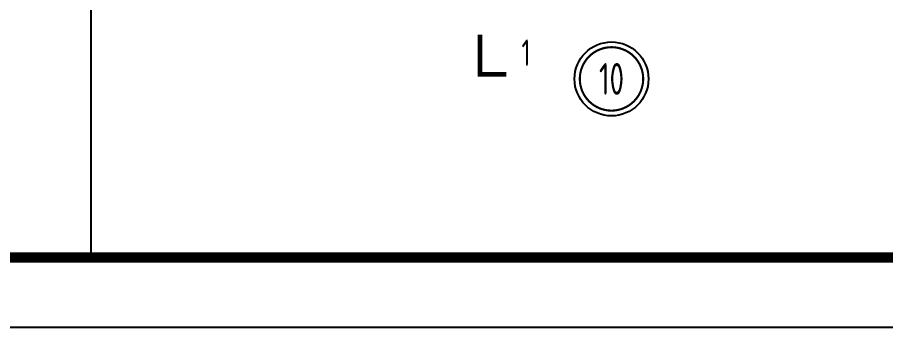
# Model space of a CAD drawing. Extents: x 180850 to 1399066, y 113487 to 334416.
# Drawn here: x 1335010 to 1348159, y 135864 to 140558 of the extents above; entities that cross this region are included whole.
import ezdxf
from ezdxf.enums import TextEntityAlignment as Align

# ---------------------------------------------------------------- set-up
doc = ezdxf.new("R2010")
doc.units = 0
doc.header["$LTSCALE"] = 1000
for name, color, linetype in [('AXIS', 3, 'Continuous'), ('PUB_DIM', 3, 'Continuous'), ('PUB_TEXT', 7, 'Continuous'), ('PUB_TITLE', 4, 'Continuous'), ('THIN', 7, 'Continuous')]:
    doc.layers.add(name, color=color, linetype=linetype)
doc.styles.add('TSSD_Num', font='Tssdeng.shx', dxfattribs={"width": 0.7, "bigfont": 'hztxt.shx'})
doc.styles.add('标准字体', font='tssdeng.shx', dxfattribs={"width": 0.7, "bigfont": 'tssdchn.shx'})

# ---------------------------------------------------------------- blocks, each defined once
blk = doc.blocks.new('ts_idx2')
at = {"color": 0, "linetype": 'ByBlock', "lineweight": -2, "const_width": 0.0333}
blk.add_lwpolyline([(-0.5, 0, 1), (0.5, 0, 1)], format="xyb", close=True, dxfattribs=at)
at = {"color": 0, "linetype": 'ByBlock', "lineweight": -2}
blk.add_circle((0, 0), 0.583, dxfattribs=at)
at = {"color": 0, "linetype": 'ByBlock', "lineweight": -2, "style": 'TSSD_Num', "width": 0.7}
blk.add_attdef('A', text='', height=0.5, dxfattribs=at).set_placement((0, 0), align=Align.MIDDLE_CENTER)

msp = doc.modelspace()

# ---------------------------------------------------------------- linework, layer by layer
at = {"layer": 'AXIS'}
msp.add_line((1336124.67, 197803.17), (1336124.67, 136924.44), dxfattribs=at)
at = {"layer": 'PUB_DIM', "const_width": 70}
msp.add_lwpolyline([(1342014.57, 140297.09), (1342014.57, 139697.09), (1342414.57, 139697.09)], dxfattribs=at)
at = {"layer": 'PUB_TITLE'}
msp.add_lwpolyline([(1287615.87, 198863.75), (1399065.87, 198863.81), (1399065.87, 135863.88), (1287615.87, 135863.81)], close=True, dxfattribs=at)
at = {"layer": 'PUB_TITLE', "const_width": 159.09}
msp.add_lwpolyline([(1290267.38, 136924.42), (1290267.38, 197803.14), (1398005.26, 197803.21), (1398005.26, 136924.48)], close=True, dxfattribs=at)

# ---------------------------------------------------------------- block references
at = {"layer": 'THIN'}
ref = msp.add_blockref('ts_idx2', (1344007.29, 139627.11), dxfattribs=dict(at, xscale=960, yscale=960, zscale=960))
ref.add_attrib('1', '10', dxfattribs={"height": 480, "style": 'TSSD_Num', "width": 0.7}).set_placement((1344007.29, 139627.11), align=Align.MIDDLE_CENTER)

# ---------------------------------------------------------------- texts
at = {"layer": 'PUB_TEXT', "style": '标准字体', "width": 0.7}
msp.add_text('1', height=400, dxfattribs=at).set_placement((1342711.91, 140023.9), align=Align.MIDDLE_CENTER)

doc.saveas('drawing.dxf')
